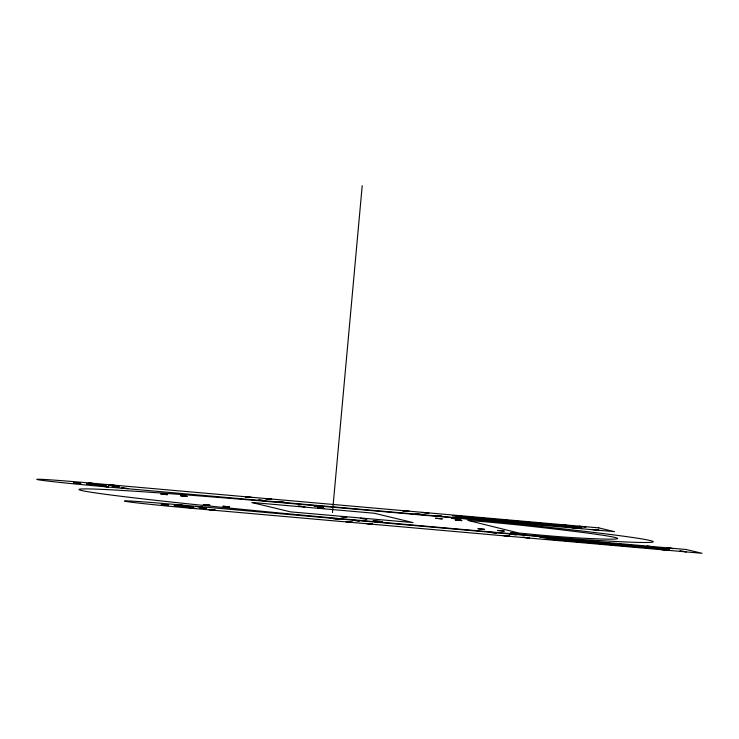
<?xml version="1.0" encoding="UTF-8"?>
<svg xmlns="http://www.w3.org/2000/svg" width="739" height="739" viewBox="0 0 739 739"><rect width="100%" height="100%" fill="white"/><g stroke="black" fill="none" stroke-linecap="round" stroke-linejoin="round"><path stroke-width="1.11" d="M332.458 512.561L362.202 185.701M245.431 496.913L252.101 497.523L245.431 496.931M265.052 498.649L271.73 499.25L265.061 498.668M175.919 504.719L182.588 505.328L175.919 504.737M566.139 525.217L559.46 524.598L562.37 524.939M352.752 522.325L346.074 521.725L352.743 522.307M585.768 526.953L579.09 526.344L585.768 526.935M372.373 524.053L365.703 523.452L372.373 524.043M572.605 527.738L579.274 528.348L572.605 527.757M592.225 529.466L598.904 530.075L592.235 529.484M487.795 518.824L490.853 519.046L452.379 515.619L576.429 526.685L581.944 528.006L459.464 517.309L497.938 520.736L493.929 520.293M540.689 523.489L543.747 523.702L505.282 520.274L509.282 520.718M515.425 522.187L512.358 521.974L550.832 525.401L546.823 524.958M575.302 540.468L578.36 540.689L539.886 537.253L663.927 548.329L669.451 549.65L546.971 538.953L585.445 542.38L581.436 541.936M628.196 545.133L631.254 545.345L592.78 541.918L596.789 542.361M602.922 543.83L599.865 543.618L638.339 547.045L634.33 546.601M563.229 524.884L566.139 525.198M344.272 516.912C353.288 517.928 334.397 515.961 343.413 516.977M458.66 516.302L464.184 517.623M546.167 537.946L551.682 539.267M86.731 483.888L106.056 485.671L86.731 483.888M174.238 505.531L193.563 507.314L174.238 505.531M160.963 494.04L167.411 494.659L160.963 494.04M180.584 495.767L187.041 496.396L180.584 495.767M252.95 502.557L251.888 502.548L290.575 511.868L413.018 522.575L374.331 513.254L252.95 502.557M203.364 504.525L209.811 505.153L203.364 504.525M314.315 506.224L323.423 507.102L314.315 506.224M298.325 506.141L304.782 506.769L298.325 506.141M222.984 506.252L229.441 506.88L222.984 506.252M317.955 507.878L324.403 508.497L317.955 507.878M435.696 518.251L442.153 518.87L435.696 518.251M451.686 518.335L460.794 519.212L451.686 518.335M360.355 518.362L366.803 518.981L360.355 518.362M455.316 519.979L461.773 520.598L455.316 519.979M468.452 520.413L467.926 520.404L518.815 533.031L538.685 534.953A49.855 1.044 5.2 0 0 570.092 537.456L574.425 537.724A282.353 5.912 5.2 0 0 526.223 525.798L520.219 525.152A50.049 1.044 5.2 0 0 483.777 521.679L468.452 520.413M373.195 520.792L382.312 521.669L373.195 520.792M478.096 528.736L484.553 529.355L478.096 528.736M497.716 530.463L504.174 531.092L497.716 530.463M510.566 532.893L519.674 533.77L510.566 532.893M73.826 482.77L80.736 483.426L73.826 482.77M88.634 483.084L95.091 483.703L88.634 483.084M90.454 483.842L97.363 484.507L90.454 483.842M108.263 484.812L114.711 485.431L108.263 484.812M95.59 485.07L102.499 485.735L95.59 485.07M112.217 486.151L119.127 486.816L112.217 486.151M101.779 486.225L108.227 486.844L101.779 486.225M121.399 487.952L127.856 488.571L121.399 487.952M258.798 500.063L265.246 500.682L258.798 500.063M278.418 501.79L284.875 502.418L278.418 501.79M161.333 504.404L168.243 505.07L161.333 504.404M177.96 505.485L184.861 506.15L177.96 505.485M195.77 506.455L202.218 507.074L195.77 506.455M183.096 506.714L190.006 507.379L183.096 506.714M402.672 510.76L409.12 511.379L402.672 510.76M199.724 507.795L206.634 508.46L199.724 507.795M189.276 507.869L195.733 508.487L189.276 507.869M422.302 512.487L428.749 513.106L422.302 512.487M208.906 509.596L215.363 510.215L208.906 509.596M415.808 513.901L422.265 514.52L415.808 513.901M435.437 515.637L441.885 516.256L435.437 515.637M333.16 518.566L339.607 519.184L333.16 518.566M352.789 520.293L359.237 520.912L352.789 520.293M490.179 532.403L496.626 533.022L490.179 532.403M509.799 534.131L516.256 534.75L509.799 534.131M503.314 535.544L509.762 536.163L503.314 535.544M522.944 537.281L529.392 537.9L522.944 537.281M647.188 546.241L653.645 546.86L647.188 546.241M666.818 547.969L673.275 548.597L666.818 547.969M660.333 549.382L666.781 550.01L660.333 549.382M679.963 551.118L686.411 551.737L679.963 551.118M598.775 527.877L88.477 482.9A59.656 1.173 5.2 0 0 37.477 479.602A59.656 1.173 5.2 0 0 104.236 486.678L614.543 531.655L598.775 527.877M471.824 519.443L298.842 504.201A254.512 5.33 5.2 0 0 81.225 490.419A254.512 5.33 5.2 0 0 366.064 520.921L535.138 535.821A67.535 1.413 5.2 0 0 574.36 538.971A318.139 6.66 5.2 0 0 519.517 524.108L502.409 522.325A54.954 1.155 5.2 0 0 471.824 519.443M686.282 549.52L175.974 504.543A59.656 1.173 5.2 0 0 124.983 501.236A59.656 1.173 5.2 0 0 191.743 508.312L702.05 553.299L686.282 549.52"/></g></svg>
